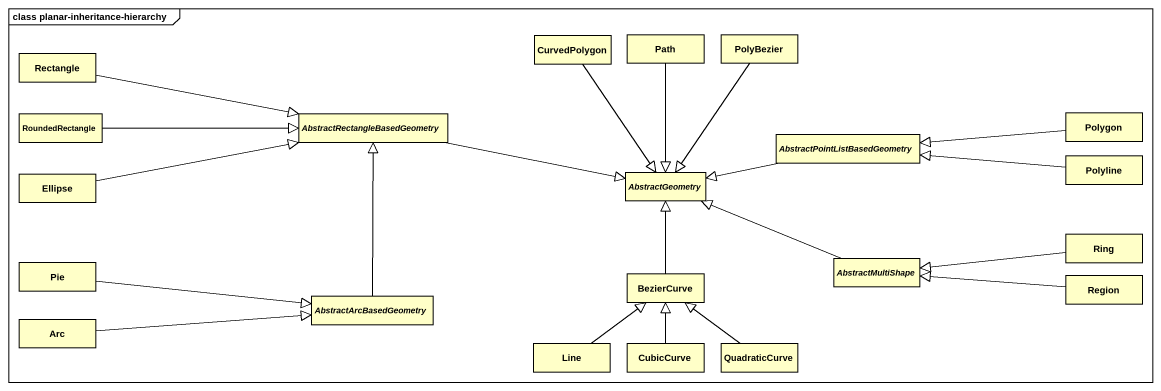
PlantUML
@startuml
mainframe class planar-inheritance-hierarchy
hide circle
hide empty members
class "Rectangle" as Rectangle_ #FFFFC8
class CurvedPolygon #FFFFC8
class Path #FFFFC8
class PolyBezier #FFFFC8
class RoundedRectangle #FFFFC8
abstract class "AbstractRectangleBasedGeometry" as AbstractRectangleBasedGeomet #FFFFC8
abstract class "AbstractPointListBasedGeometry" as AbstractPointListBasedGeomet #FFFFC8
class Polygon #FFFFC8
class Ellipse #FFFFC8
abstract class AbstractGeometry #FFFFC8
class Polyline #FFFFC8
class Pie #FFFFC8
abstract class AbstractMultiShape #FFFFC8
class Ring #FFFFC8
abstract class AbstractArcBasedGeometry #FFFFC8
class BezierCurve #FFFFC8
class Region #FFFFC8
class Arc #FFFFC8
class Line #FFFFC8
class CubicCurve #FFFFC8
class QuadraticCurve #FFFFC8
Rectangle_ -right-|> AbstractRectangleBasedGeomet
CurvedPolygon --|> AbstractGeometry
Path --|> AbstractGeometry
PolyBezier --|> AbstractGeometry
RoundedRectangle -right-|> AbstractRectangleBasedGeomet
AbstractRectangleBasedGeomet -right-|> AbstractGeometry
AbstractPointListBasedGeomet -left-|> AbstractGeometry
Polygon -left-|> AbstractPointListBasedGeomet
Ellipse -right-|> AbstractRectangleBasedGeomet
Polyline -left-|> AbstractPointListBasedGeomet
Pie -right-|> AbstractArcBasedGeometry
AbstractMultiShape -left-|> AbstractGeometry
Ring -left-|> AbstractMultiShape
AbstractArcBasedGeometry -up-|> AbstractRectangleBasedGeomet
BezierCurve -up-|> AbstractGeometry
Region -left-|> AbstractMultiShape
Arc -right-|> AbstractArcBasedGeometry
Line -up-|> BezierCurve
CubicCurve -up-|> BezierCurve
QuadraticCurve -up-|> BezierCurve
@enduml
